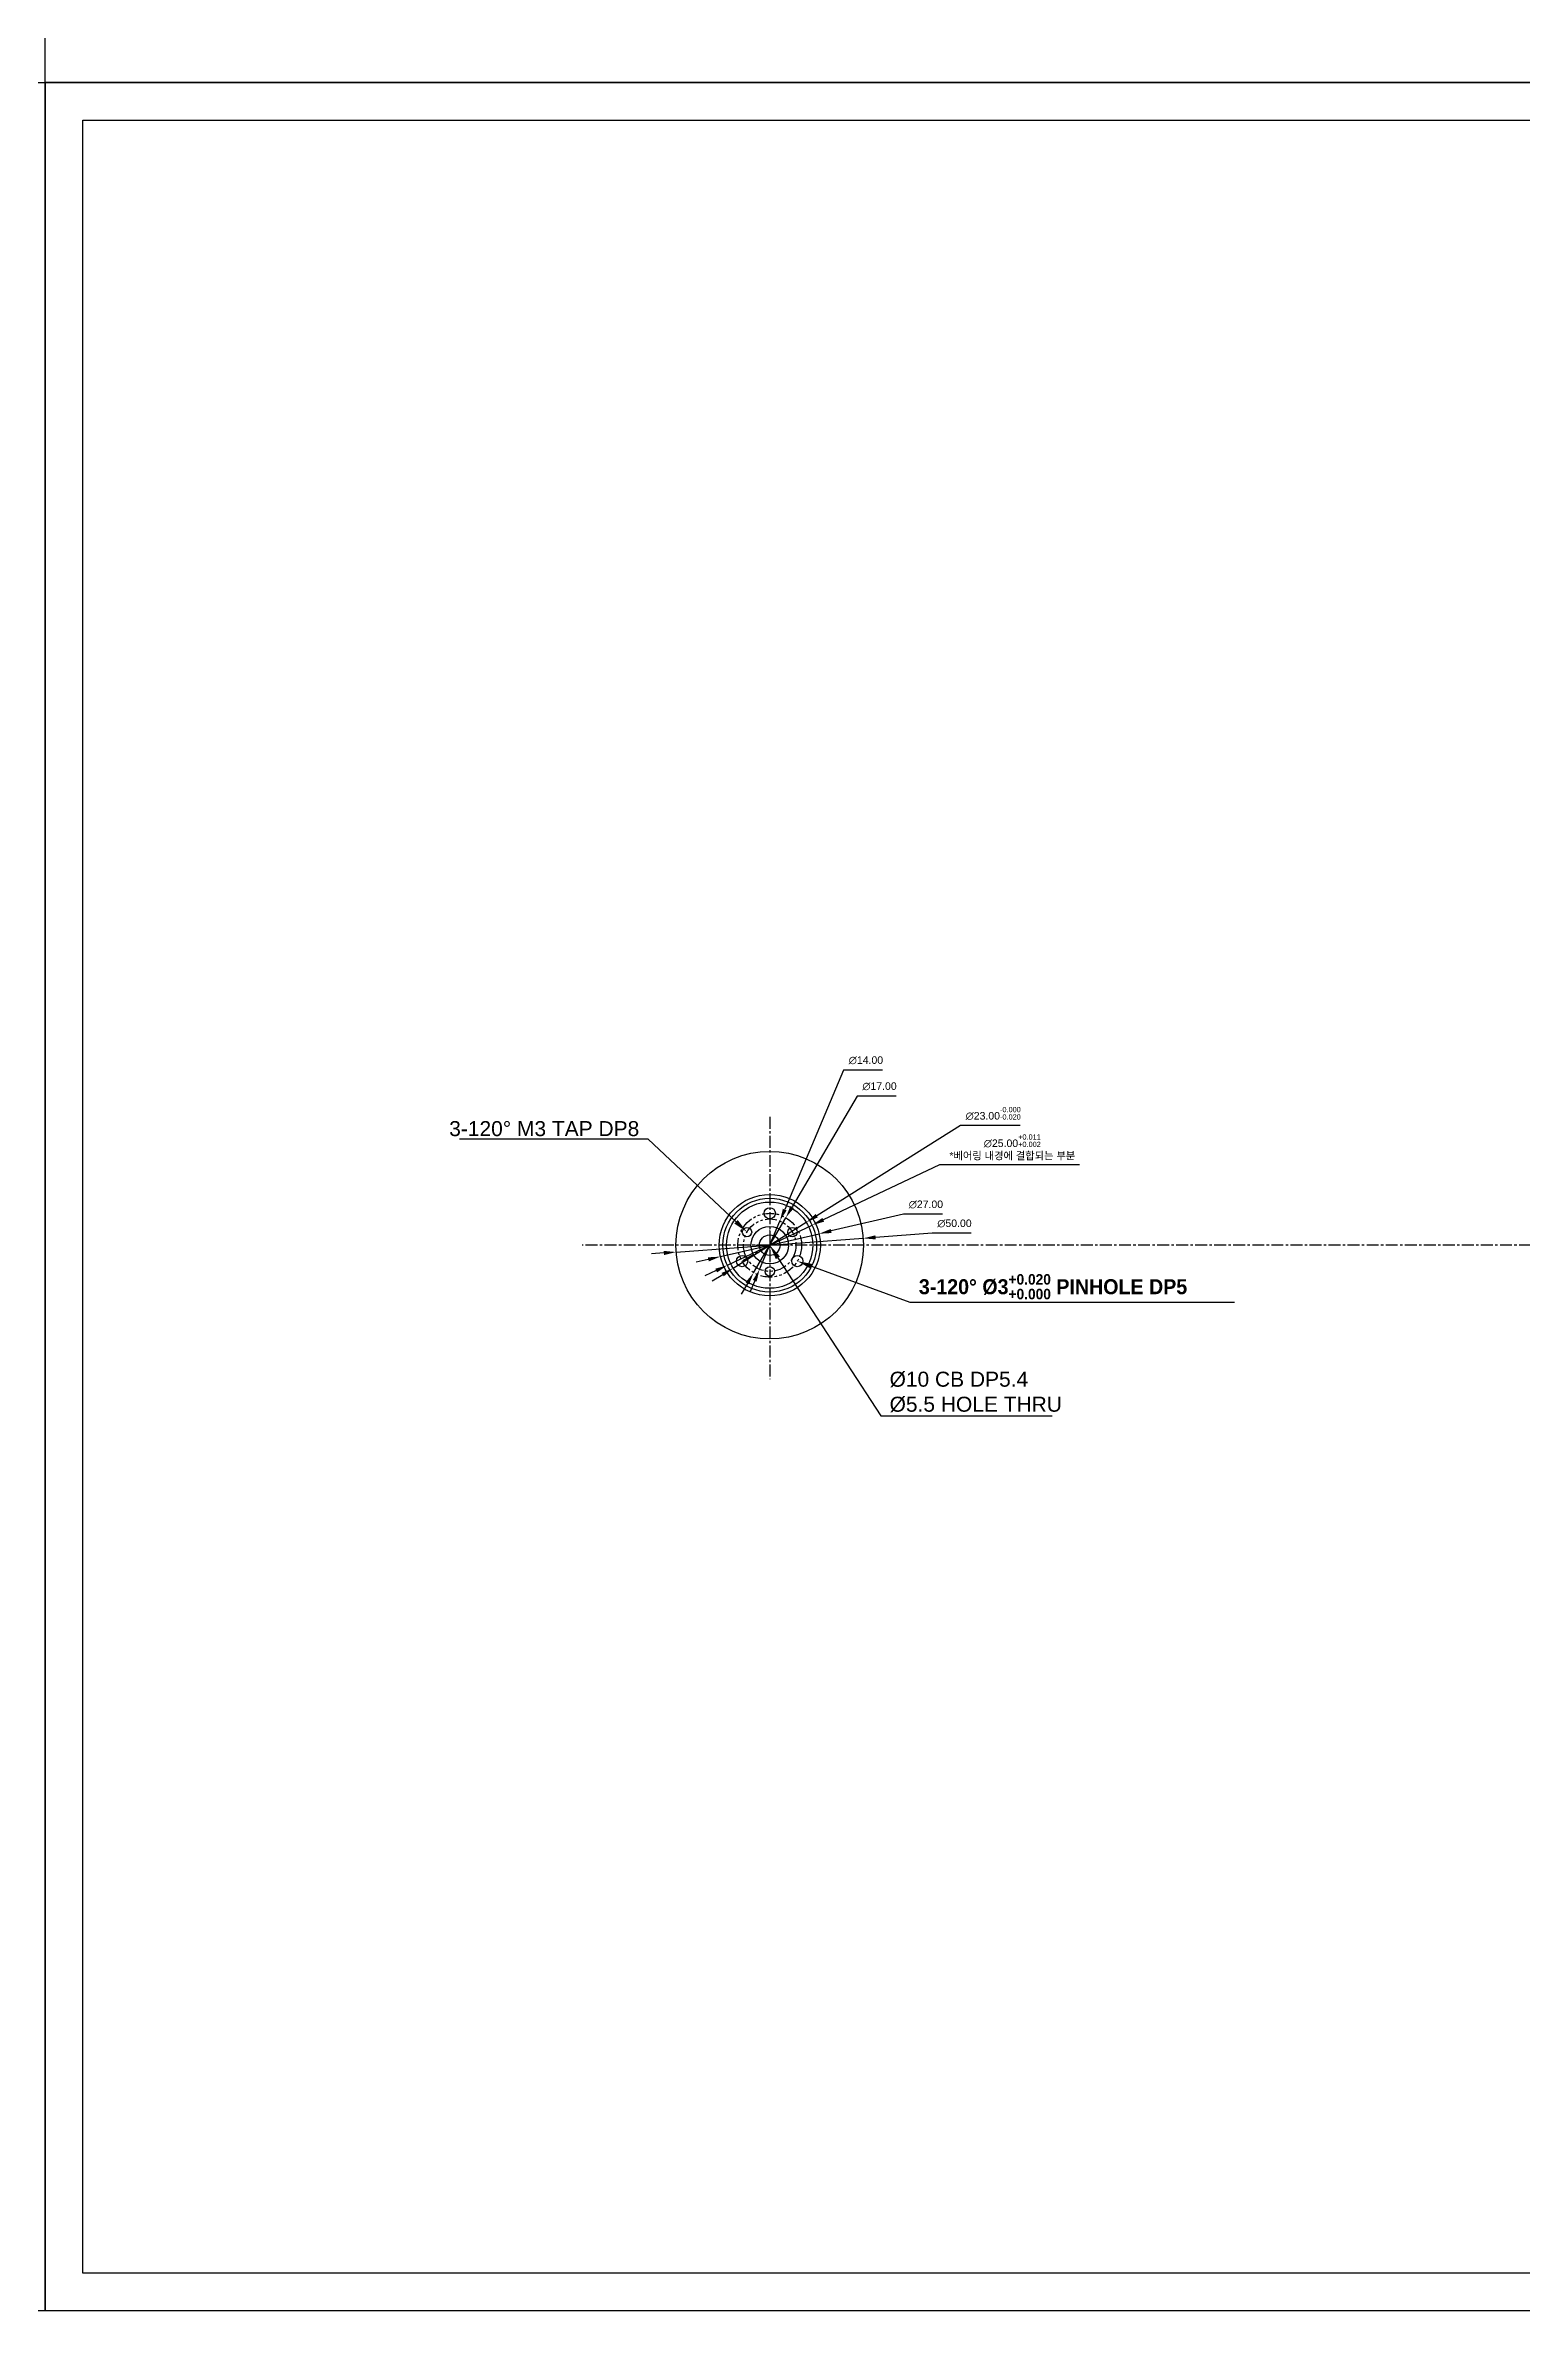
# Model space of a CAD drawing. Header units: millimetres. Extents: x 0 to 7560, y -1188 to 891.
# Drawn here: x 1680 to 2074, y -1188 to -584 of the extents above; entities that cross this region are included whole.
import ezdxf
from ezdxf import colors
from ezdxf.entities.mleader import LeaderData, LeaderLine
from ezdxf.math import Vec2, Vec3

# ---------------------------------------------------------------- set-up
doc = ezdxf.new("R2010")
doc.units = ezdxf.units.MM
doc.header["$PDSIZE"] = -1
doc.linetypes.add('CENTER', pattern=[10.16, 6.35, -1.27, 1.27, -1.27])
doc.linetypes.add('PHANTOM', pattern=[12.7, 6.35, -1.27, 1.27, -1.27, 1.27, -1.27])
doc.layers.get('0').update_dxf_attribs({"lineweight": 50})
for name, color, linetype, lineweight in [('보조선', 1, 'PHANTOM', 25), ('중심선', 1, 'CENTER', 25), ('중요 치수', 4, 'Continuous', 18), ('치수선', 6, 'Continuous', 18)]:
    doc.layers.add(name, color=color, linetype=linetype, lineweight=lineweight)
doc.styles.get("Standard").update_dxf_attribs({"font": 'arial.ttf', "height": 2})
doc.dimstyles.new('ISO-25', dxfattribs={"dimtxt": 2.5, "dimasz": 2.5, "dimexe": 1.25, "dimexo": 0.625, "dimtad": 1, "dimtxsty": 'Standard', "dimcen": 2.5, "dimadec": 0, "dimazin": 0, "dimtfac": 1, "dimtmove": 0, "dimatfit": 3, "dimfxl": 1, "dimarcsym": 0})

# ---------------------------------------------------------------- blocks, each defined once
blk = doc.blocks.new('SW_CENTERMARKSYMBOL_1')
at = {"color": 0, "linetype": 'Continuous', "lineweight": 18}
for p, q in [((-2.5, 0), (-4.15, 0)), ((0, 0), (-2.5, 0)), ((0, 2.5), (0, 4.15)), ((0, 0), (0, 2.5)), ((0, 0), (0, -2.5)), ((0, 0), (2.5, 0)), ((2.5, 0), (4.15, 0)), ((0, -2.5), (0, -4.15))]:
    blk.add_line(p, q, dxfattribs=at)
blk = doc.blocks.new('*D398')
at = {"layer": 'Defpoints', "color": 0, "ltscale": 0.5, "transparency": 16777216}
for p in [(1848.39, -905.54), (1898.26, -901.87)]:
    blk.add_point(p, dxfattribs=at)
at = {"layer": '치수선', "color": 0, "lineweight": -2, "ltscale": 0.5, "transparency": 16777216}
for p, q in [((1845.1, -905.78), (1841.8, -906.03)), ((1848.39, -905.54), (1898.26, -901.87)), ((1916.61, -900.52), (1901.55, -901.63)), ((1927.05, -900.52), (1916.61, -900.52))]:
    blk.add_line(p, q, dxfattribs=at)
at = {"layer": '치수선', "color": 0, "ltscale": 0.5, "transparency": 16777216}
for points in [[(1845.06, -905.23), (1845.14, -906.33), (1848.39, -905.54)], [(1901.51, -901.08), (1901.59, -902.18), (1898.26, -901.87)]]:
    blk.add_solid(points, dxfattribs=at)
at = {"layer": '치수선', "color": 0, "ltscale": 0.5, "transparency": 16777216, "insert": (1922.59, -897.92), "char_height": 2, "attachment_point": 5}
blk.add_mtext('∅50.00', dxfattribs=at)
blk = doc.blocks.new('*D399')
at = {"layer": 'Defpoints', "color": 0, "ltscale": 0.5, "transparency": 16777216}
for p in [(1886.48, -900.66), (1860.17, -906.75)]:
    blk.add_point(p, dxfattribs=at)
at = {"layer": '치수선', "color": 0, "lineweight": -2, "ltscale": 0.5, "transparency": 16777216}
for p, q in [((1908.98, -895.46), (1889.69, -899.92)), ((1919.42, -895.46), (1908.98, -895.46)), ((1860.17, -906.75), (1886.48, -900.66)), ((1856.95, -907.49), (1853.74, -908.23))]:
    blk.add_line(p, q, dxfattribs=at)
at = {"layer": '치수선', "color": 0, "ltscale": 0.5, "transparency": 16777216}
for points in [[(1889.57, -899.38), (1889.82, -900.46), (1886.48, -900.66)], [(1856.83, -906.95), (1857.08, -908.03), (1860.17, -906.75)]]:
    blk.add_solid(points, dxfattribs=at)
at = {"layer": '치수선', "color": 0, "ltscale": 0.5, "transparency": 16777216, "insert": (1914.97, -892.86), "char_height": 2, "attachment_point": 5}
blk.add_mtext('∅27.00', dxfattribs=at)
blk = doc.blocks.new('*D400')
at = {"layer": 'Defpoints', "color": 0, "ltscale": 0.5, "transparency": 16777216}
for p in [(1884.62, -898.35), (1862.03, -909.06)]:
    blk.add_point(p, dxfattribs=at)
at = {"layer": '중요 치수', "color": 0, "lineweight": -2, "ltscale": 0.5, "transparency": 16777216}
for p, q in [((1918.59, -882.25), (1887.6, -896.94)), ((1955.91, -882.25), (1918.59, -882.25)), ((1862.03, -909.06), (1884.62, -898.35)), ((1859.04, -910.47), (1856.06, -911.89))]:
    blk.add_line(p, q, dxfattribs=at)
at = {"layer": '중요 치수', "color": 0, "ltscale": 0.5, "transparency": 16777216}
for points in [[(1887.37, -896.44), (1887.84, -897.44), (1884.62, -898.35)], [(1858.81, -909.98), (1859.28, -910.97), (1862.03, -909.06)]]:
    blk.add_solid(points, dxfattribs=at)
at = {"layer": '중요 치수', "color": 0, "ltscale": 0.5, "transparency": 16777216, "insert": (1938.01, -877.62), "char_height": 2, "attachment_point": 5}
blk.add_mtext('∅25.00{\\H0.7x;\\S+0.011^ +0.002;}\\P*{\\fGulim|b0|i0|c129|p50;베어링} {\\fGulim|b0|i0|c129|p50;내경에} {\\fGulim|b0|i0|c129|p50;결합되는} {\\fGulim|b0|i0|c129|p50;부분}', dxfattribs=at)
blk = doc.blocks.new('*D401')
at = {"layer": 'Defpoints', "color": 0, "ltscale": 0.5, "transparency": 16777216}
for p in [(1883.07, -897.6), (1863.58, -909.81)]:
    blk.add_point(p, dxfattribs=at)
at = {"layer": '중요 치수', "color": 0, "lineweight": -2, "ltscale": 0.5, "transparency": 16777216}
for p, q in [((1924.17, -871.83), (1885.86, -895.84)), ((1940.14, -871.83), (1924.17, -871.83)), ((1863.58, -909.81), (1883.07, -897.6)), ((1860.78, -911.57), (1857.98, -913.32))]:
    blk.add_line(p, q, dxfattribs=at)
at = {"layer": '중요 치수', "color": 0, "ltscale": 0.5, "transparency": 16777216}
for points in [[(1885.57, -895.38), (1886.16, -896.31), (1883.07, -897.6)], [(1860.49, -911.1), (1861.07, -912.03), (1863.58, -909.81)]]:
    blk.add_solid(points, dxfattribs=at)
at = {"layer": '중요 치수', "color": 0, "ltscale": 0.5, "transparency": 16777216, "insert": (1932.92, -868.6), "char_height": 2, "attachment_point": 5}
blk.add_mtext('∅23.00{\\H0.7x;\\S-0.000^ -0.020;} ', dxfattribs=at)
blk = doc.blocks.new('*D402')
at = {"layer": 'Defpoints', "color": 0, "ltscale": 0.5, "transparency": 16777216}
for p in [(1877.62, -896.37), (1869.02, -911.04)]:
    blk.add_point(p, dxfattribs=at)
at = {"layer": '치수선', "color": 0, "lineweight": -2, "ltscale": 0.5, "transparency": 16777216}
for p, q in [((1896.62, -863.96), (1879.29, -893.52)), ((1907.06, -863.96), (1896.62, -863.96)), ((1869.02, -911.04), (1877.62, -896.37)), ((1867.36, -913.89), (1865.69, -916.74))]:
    blk.add_line(p, q, dxfattribs=at)
at = {"layer": '치수선', "color": 0, "ltscale": 0.5, "transparency": 16777216}
for points in [[(1878.82, -893.25), (1879.77, -893.8), (1877.62, -896.37)], [(1866.88, -913.61), (1867.83, -914.17), (1869.02, -911.04)]]:
    blk.add_solid(points, dxfattribs=at)
at = {"layer": '치수선', "color": 0, "ltscale": 0.5, "transparency": 16777216, "insert": (1902.6, -861.36), "char_height": 2, "attachment_point": 5}
blk.add_mtext('∅17.00', dxfattribs=at)
blk = doc.blocks.new('*D403')
at = {"layer": 'Defpoints', "color": 0, "ltscale": 0.5, "transparency": 16777216}
for p in [(1876.04, -897.26), (1870.6, -910.16)]:
    blk.add_point(p, dxfattribs=at)
at = {"layer": '치수선', "color": 0, "lineweight": -2, "ltscale": 0.5, "transparency": 16777216}
for p, q in [((1892.99, -857.03), (1877.32, -894.21)), ((1903.44, -857.03), (1892.99, -857.03)), ((1870.6, -910.16), (1876.04, -897.26)), ((1869.32, -913.2), (1868.04, -916.24))]:
    blk.add_line(p, q, dxfattribs=at)
at = {"layer": '치수선', "color": 0, "ltscale": 0.5, "transparency": 16777216}
for points in [[(1876.82, -894), (1877.83, -894.43), (1876.04, -897.26)], [(1868.81, -912.99), (1869.83, -913.41), (1870.6, -910.16)]]:
    blk.add_solid(points, dxfattribs=at)
at = {"layer": '치수선', "color": 0, "ltscale": 0.5, "transparency": 16777216, "insert": (1898.98, -854.43), "char_height": 2, "attachment_point": 5}
blk.add_mtext('∅14.00', dxfattribs=at)

msp = doc.modelspace()

# ---------------------------------------------------------------- linework, layer by layer
at = {"color": 7, "linetype": 'Continuous', "lineweight": 25}
for centre, radius in [((1873.323, -903.706), 25), ((1873.323, -903.706), 13.5), ((1873.323, -903.706), 12.5), ((1873.323, -903.706), 11.5), ((1873.323, -895.206), 1.5), ((1873.323, -903.706), 5), ((1873.323, -903.706), 2.75), ((1865.962, -907.956), 1.5), ((1880.684, -907.956), 1.5)]:
    msp.add_circle(centre, radius, dxfattribs=at)
at = {"layer": 'Defpoints', "ltscale": 0.5}
for centre, radius in [((1867.261, -900.206), 1.25), ((1879.385, -900.206), 1.25), ((1873.323, -910.706), 1.25), ((1880.684, -907.956), 6.661338147750939e-16)]:
    msp.add_circle(centre, radius, dxfattribs=at)
at = {"layer": '보조선', "ltscale": 0.5}
for radius in [8.5, 7]:
    msp.add_circle((1873.323, -903.706), radius, dxfattribs=at)
at = {"layer": '중심선', "ltscale": 0.5}
for p, q in [((1873.323, -869.513), (1873.323, -939.398)), ((2340.483, -903.706), (1823.268, -903.706)), ((1873.323, -903.706), (1865.962, -907.956))]:
    msp.add_line(p, q, dxfattribs=at)
at = {"layer": '중심선', "linetype": 'ByBlock', "ltscale": 0.5}
for points in [[(1680.146, 0.232), (2520.146, 0.232), (2520.146, -593.768), (1680.146, -593.768)], [(840.146, -593.768), (1680.146, -593.768), (1680.146, -1187.768), (840.146, -1187.768)], [(1680.146, -593.768), (2520.146, -593.768), (2520.146, -1187.768), (1680.146, -1187.768)], [(1690.146, -603.768), (2510.146, -603.768), (2510.146, -1177.768), (1690.146, -1177.768)]]:
    msp.add_lwpolyline(points, close=True, dxfattribs=at)

# ---------------------------------------------------------------- block references
at = {"color": 7, "linetype": 'Continuous', "lineweight": 0}
msp.add_blockref('SW_CENTERMARKSYMBOL_1', (1873.323, -903.706), dxfattribs=at)

# ---------------------------------------------------------------- dimensions: what is measured, and where the dimension line sits
at = {"layer": '중요 치수', "ltscale": 0.5}
for p1, p2, text, picture, middle in [((1862.027, -909.059), (1884.619, -898.352), '<>{\\H0.7x;\\S+0.011^ +0.002;}\\P*{\\fGulim|b0|i0|c129|p50;베어링} {\\fGulim|b0|i0|c129|p50;내경에} {\\fGulim|b0|i0|c129|p50;결합되는} {\\fGulim|b0|i0|c129|p50;부분}', '*D400', (1938.013, -882.253)), ((1863.579, -909.814), (1883.067, -897.597), '<>{\\H0.7x;\\S-0.000^ -0.020;} ', '*D401', (1932.917, -871.828))]:
    dim = msp.add_diameter_dim_2p(p1=p1, p2=p2, text=text, dimstyle='ISO-25', override={"dimtxt": 2, "dimasz": 3.302, "dimexe": 1, "dimexo": 1, "dimgap": 1.524, "dimtih": 1, "dimtoh": 1, "dimzin": 1, "dimdsep": 46, "dimcen": -10, "dimadec": 2, "dimtzin": 1}, dxfattribs=at)
    dim.commit()
    dim.dimension.update_dxf_attribs({"geometry": picture, "text_midpoint": middle, "dimtype": 163})
at = {"layer": '치수선', "ltscale": 0.5}
for p1, p2, picture, middle in [((1870.604, -910.156), (1876.042, -897.255), '*D403', (1898.977, -857.031)), ((1869.025, -911.039), (1877.621, -896.372), '*D402', (1902.601, -863.961)), ((1860.17, -906.746), (1886.476, -900.665), '*D399', (1908.982, -895.462)), ((1848.39, -905.541), (1898.256, -901.87), '*D398', (1916.605, -900.519))]:
    dim = msp.add_diameter_dim_2p(p1=p1, p2=p2, dimstyle='ISO-25', override={"dimtxt": 2, "dimasz": 3.302, "dimexe": 1, "dimexo": 1, "dimgap": 1.524, "dimtih": 1, "dimtoh": 1, "dimzin": 1, "dimdsep": 46, "dimcen": -10, "dimadec": 2, "dimtzin": 1}, dxfattribs=at)
    dim.commit()
    dim.dimension.update_dxf_attribs({"geometry": picture, "text_midpoint": middle, "dimtype": 163})

# ---------------------------------------------------------------- leaders
at = {"layer": '중요 치수', "ltscale": 0.5}
ml = msp.add_multileader_mtext('Standard', dxfattribs=at)
ml.set_content('3-120%%D M3 TAP DP8', color=256)
ml.set_leader_properties()
ml.build(insert=Vec2(0, 0))
ml.multileader.update_dxf_attribs({"text_left_attachment_type": 5, "text_right_attachment_type": 5, "dogleg_length": 0.36})
ctx = ml.context
ctx.base_point, ctx.plane_origin = Vec3(1786.326, -875.445), Vec3(1842.221, -877.919)
ctx.left_attachment, ctx.right_attachment, ctx.text_align_type = 5, 5, 2
notes = []
notes.append((ctx, [(1, (1, 1, 0), (1840.891, -875.445), (-1, 0), 0.36, [(0, [(1867.261, -900.206)], 0, [])])]))
ctx.mtext.insert, ctx.mtext.alignment, ctx.mtext.flow_direction = Vec3(1838.531, -870.629), 3, 5
ml = msp.add_multileader_mtext('Standard', dxfattribs=at)
ml.set_content('%%C10 CB DP5.4\\P%%C5.5 HOLE THRU', color=256)
ml.set_leader_properties()
ml.build(insert=Vec2(0, 0))
ml.multileader.update_dxf_attribs({"text_left_attachment_type": 5, "text_right_attachment_type": 6, "dogleg_length": 0.36})
ctx = ml.context
ctx.base_point, ctx.plane_origin = Vec3(1903.285, -949.194), Vec3(1873.323, -903.706)
ctx.left_attachment, ctx.right_attachment = 5, 6
notes.append((ctx, [(0, (1, 1, 0), (1902.925, -949.194), (1, 0), 0.36, [(0, [(1873.323, -903.706)], 0, [])])]))
ctx.mtext.insert, ctx.mtext.flow_direction = Vec3(1905.285, -937.433), 5
ml = msp.add_multileader_mtext('Standard', dxfattribs=at)
ml.set_content('\\A1;{\\fGulim|b1|i0|c129|p50;3-120%%D %%C3\\H0.7x;\\S+0.020^ +0.000;\\H1.42857x; PINHOLE DP5}', color=256)
ml.set_leader_properties()
ml.build(insert=Vec2(0, 0))
ml.multileader.update_dxf_attribs({"text_left_attachment_type": 5, "text_right_attachment_type": 6, "dogleg_length": 0.36})
ctx = ml.context
ctx.base_point, ctx.plane_origin = Vec3(1911.089, -918.89), Vec3(1880.684, -907.956)
ctx.left_attachment, ctx.right_attachment = 5, 6
notes.append((ctx, [(0, (1, 1, 0), (1910.729, -918.89), (1, 0), 0.36, [(0, [(1880.684, -907.956)], 0, [])])]))
ctx.mtext.insert, ctx.mtext.width, ctx.mtext.flow_direction = Vec3(1913.089, -911.415), 83.36838, 5
for ctx, leaders in notes:
    for number, flags, end, landing, length, lines in leaders:
        leader = LeaderData()
        leader.index, (leader.has_last_leader_line, leader.has_dogleg_vector, leader.attachment_direction) = number, flags
        leader.last_leader_point, leader.dogleg_vector, leader.dogleg_length = Vec3(end), Vec3(landing), length
        for number, points, colour, breaks in lines:
            line = LeaderLine()
            line.index, line.vertices, line.color, line.breaks = number, Vec3.list(points), colors.encode_raw_color(colour), breaks
            leader.lines.append(line)
        ctx.leaders.append(leader)

doc.saveas('drawing.dxf')
